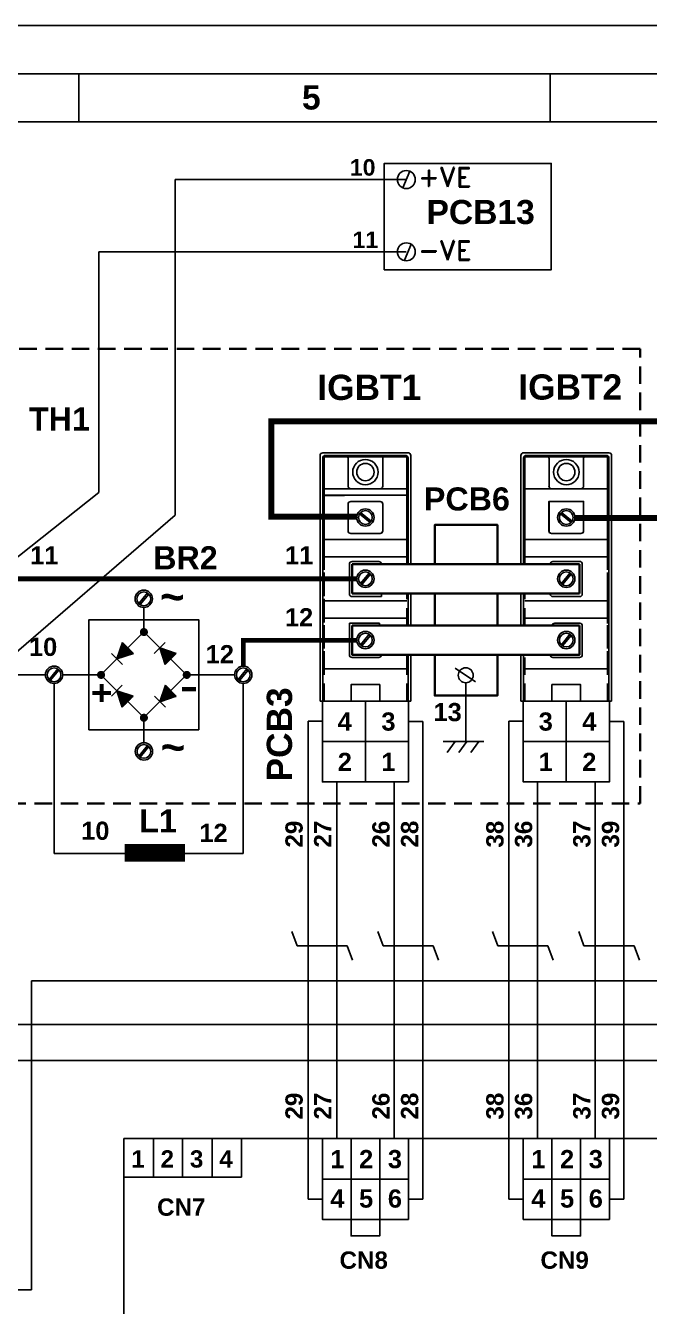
# Model space of a CAD drawing. Header units: millimetres. Extents: x 0 to 462, y 0 to 344.
# Drawn here: x 183.1 to 254.4, y 197.3 to 343.8 of the extents above; entities that cross this region are included whole.
import ezdxf
from ezdxf.enums import TextEntityAlignment as Align

# ---------------------------------------------------------------- set-up
doc = ezdxf.new("R2010")
doc.units = ezdxf.units.MM
doc.header["$LTSCALE"] = 8
doc.header["$MEASUREMENT"] = 0
doc.linetypes.add('HIDDEN', pattern=[0.375, 0.25, -0.125])
doc.layers.add('NP', color=7, linetype='Continuous')
doc.styles.add('ROMAND', font='ROMAND.SHX')
doc.styles.add('ROMANS', font='arialbd.ttf')
pattern_1 = [(360, (888.52531, 43.9943), (5e-17, 0.14784), [])]
pattern_2 = [(360, (883.62506, 48.89456), (5e-17, 0.14784), [])]
pattern_3 = [(270, (-28.92335, -422.33861), (0.14784, -7e-17), [])]
pattern_4 = [(270, (-24.0231, -417.43836), (0.14784, -7e-17), [])]

msp = doc.modelspace()

# ---------------------------------------------------------------- hatches: boundary and pattern name
h = msp.add_hatch()
h.set_pattern_fill('ANSI31', color=2, scale=1.18272, angle=135, style=0)
h.set_pattern_definition(pattern_2)
h.paths.add_polyline_path([(193.56, 271.37), (194.2, 273.25), (195.45, 271.99)])
h = msp.add_hatch()
h.set_pattern_fill('ANSI31', color=2, scale=1.18272, angle=135, style=0)
h.set_pattern_definition(pattern_2)
h.paths.add_polyline_path([(193.56, 271.37), (194.2, 273.25), (195.45, 271.99)])
h = msp.add_hatch()
h.set_pattern_fill('ANSI31', color=2, scale=1.18272, angle=45, style=0)
h.set_pattern_definition(pattern_4)
h.paths.add_polyline_path([(198.45, 272.63), (200.33, 271.99), (199.07, 270.74)])
h = msp.add_hatch()
h.set_pattern_fill('ANSI31', color=2, scale=1.18272, angle=45, style=0)
h.set_pattern_definition(pattern_4)
h.paths.add_polyline_path([(198.45, 272.63), (200.33, 271.99), (199.07, 270.74)])
h = msp.add_hatch()
h.set_pattern_fill('ANSI31', color=2, scale=1.18272, angle=135, style=0)
h.set_pattern_definition(pattern_1)
h.paths.add_polyline_path([(198.46, 266.47), (199.1, 268.35), (200.35, 267.09)])
h = msp.add_hatch()
h.set_pattern_fill('ANSI31', color=2, scale=1.18272, angle=135, style=0)
h.set_pattern_definition(pattern_1)
h.paths.add_polyline_path([(198.46, 266.47), (199.1, 268.35), (200.35, 267.09)])
h = msp.add_hatch()
h.set_pattern_fill('ANSI31', color=2, scale=1.18272, angle=45, style=0)
h.set_pattern_definition(pattern_3)
h.paths.add_polyline_path([(193.55, 267.72), (195.43, 267.09), (194.17, 265.84)])
h = msp.add_hatch()
h.set_pattern_fill('ANSI31', color=2, scale=1.18272, angle=45, style=0)
h.set_pattern_definition(pattern_3)
h.paths.add_polyline_path([(193.55, 267.72), (195.43, 267.09), (194.17, 265.84)])

# ---------------------------------------------------------------- linework, layer by layer
at = {"color": 3, "ltscale": 6}
for p, q in [((462, 343.79), (0, 343.79)), ((456.5, 338.29), (22, 338.29)), ((189.2, 332.79), (189.2, 338.29)), ((243.1, 332.79), (243.1, 338.29)), ((381.15, 332.79), (27.5, 332.79))]:
    msp.add_line(p, q, dxfattribs=at)
at = {"color": 2}
for p, q in [((226.25, 325.24), (227.05, 327.14)), ((226.46, 316.97), (227.26, 318.87)), ((217.4, 294.63), (219.69, 294.63)), ((217.4, 294.63), (219.69, 294.63)), ((226.55, 294.63), (224.26, 294.63)), ((226.55, 294.63), (224.26, 294.63)), ((240.37, 294.63), (242.66, 294.63)), ((240.37, 294.63), (242.66, 294.63)), ((249.52, 294.63), (247.23, 294.63)), ((249.52, 294.63), (247.23, 294.63)), ((217.09, 291.13), (217.09, 294.33)), ((217.09, 291.13), (217.09, 294.33)), ((219.99, 294.33), (219.99, 291.13)), ((219.99, 294.33), (219.99, 291.13)), ((223.96, 294.33), (223.96, 291.13)), ((223.96, 294.33), (223.96, 291.13)), ((226.85, 291.13), (226.85, 294.33)), ((226.85, 291.13), (226.85, 294.33)), ((240.07, 291.13), (240.07, 294.33)), ((240.07, 291.13), (240.07, 294.33)), ((242.97, 294.33), (242.97, 291.13)), ((242.97, 294.33), (242.97, 291.13)), ((246.93, 294.33), (246.93, 291.13)), ((246.93, 294.33), (246.93, 291.13)), ((249.83, 291.13), (249.83, 294.33)), ((249.83, 291.13), (249.83, 294.33)), ((217.09, 290.52), (217.09, 291.13)), ((217.09, 290.52), (217.09, 291.13)), ((226.55, 290.82), (217.09, 290.82)), ((226.55, 290.82), (217.09, 290.82)), ((217.09, 290.52), (217.09, 285.33)), ((217.09, 290.52), (217.09, 285.33)), ((219.69, 290.82), (217.4, 290.82)), ((219.69, 290.82), (217.4, 290.82)), ((224.26, 290.82), (226.55, 290.82)), ((224.26, 290.82), (226.55, 290.82)), ((226.85, 290.52), (226.85, 291.13)), ((226.85, 290.52), (226.85, 291.13)), ((226.85, 285.33), (226.85, 290.52)), ((226.85, 285.33), (226.85, 290.52)), ((240.07, 290.52), (240.07, 291.13)), ((240.07, 290.52), (240.07, 291.13)), ((249.52, 290.82), (240.07, 290.82)), ((249.52, 290.82), (240.07, 290.82)), ((240.07, 290.52), (240.07, 285.33)), ((240.07, 290.52), (240.07, 285.33)), ((242.66, 290.82), (240.37, 290.82)), ((242.66, 290.82), (240.37, 290.82)), ((247.23, 290.82), (249.52, 290.82)), ((247.23, 290.82), (249.52, 290.82)), ((249.83, 290.52), (249.83, 291.13)), ((249.83, 290.52), (249.83, 291.13)), ((249.83, 285.33), (249.83, 290.52)), ((249.83, 285.33), (249.83, 290.52)), ((221.31, 287.96), (222.51, 286.97)), ((221.31, 287.96), (222.51, 286.97)), ((221.43, 288.11), (222.63, 287.12)), ((221.43, 288.11), (222.63, 287.12)), ((244.28, 287.96), (245.49, 286.97)), ((244.28, 287.96), (245.49, 286.97)), ((244.4, 288.11), (245.61, 287.12)), ((244.4, 288.11), (245.61, 287.12)), ((217.4, 285.03), (219.62, 285.03)), ((217.4, 285.03), (219.62, 285.03)), ((224.34, 285.03), (226.55, 285.03)), ((224.34, 285.03), (226.55, 285.03)), ((240.37, 285.03), (247.39, 285.03)), ((240.37, 285.03), (247.39, 285.03)), ((247.31, 285.03), (249.52, 285.03)), ((247.31, 285.03), (249.52, 285.03)), ((217.09, 282.74), (217.09, 277.56)), ((217.09, 282.74), (217.09, 277.56)), ((226.55, 283.04), (217.4, 283.04)), ((226.55, 283.04), (217.4, 283.04)), ((226.85, 282.44), (226.85, 282.74)), ((226.85, 282.44), (226.85, 282.74)), ((243.42, 282.51), (246.47, 282.51)), ((246.78, 282.21), (246.78, 278.79)), ((222.39, 281.19), (221.4, 279.99)), ((222.39, 281.19), (221.4, 279.99)), ((222.54, 281.07), (221.55, 279.87)), ((222.54, 281.07), (221.55, 279.87)), ((245.37, 281.19), (244.38, 279.99)), ((245.37, 281.19), (244.38, 279.99)), ((245.51, 281.07), (244.52, 279.87)), ((245.51, 281.07), (244.52, 279.87)), ((197.06, 278.91), (196.06, 277.7)), ((197.06, 278.91), (196.06, 277.7)), ((197.2, 278.79), (196.21, 277.58)), ((197.2, 278.79), (196.21, 277.58)), ((223.8, 278.49), (223.8, 278.85)), ((243.12, 278.79), (243.12, 278.85)), ((246.48, 278.49), (243.42, 278.49)), ((220.14, 275.15), (220.14, 275.45)), ((220.14, 275.45), (223.59, 275.45)), ((223.59, 275.45), (223.59, 275.19)), ((222.39, 274.18), (221.4, 272.97)), ((222.39, 274.18), (221.4, 272.97)), ((222.54, 274.06), (221.55, 272.86)), ((222.54, 274.06), (221.55, 272.86)), ((245.37, 274.18), (244.38, 272.97)), ((245.37, 274.18), (244.38, 272.97)), ((245.51, 274.06), (244.52, 272.86)), ((245.51, 274.06), (244.52, 272.86)), ((193.56, 271.37), (194.2, 273.25)), ((193.56, 271.37), (194.2, 273.25)), ((195.45, 271.99), (194.2, 273.25)), ((195.45, 271.99), (194.2, 273.25)), ((197.82, 271.99), (199.07, 273.25)), ((197.82, 271.99), (199.07, 273.25)), ((199.07, 270.74), (198.45, 272.63)), ((198.45, 272.63), (200.33, 271.99)), ((199.07, 270.74), (198.45, 272.63)), ((198.45, 272.63), (200.33, 271.99)), ((194.2, 270.74), (192.94, 271.99)), ((194.2, 270.74), (192.94, 271.99)), ((195.45, 271.99), (193.56, 271.37)), ((195.45, 271.99), (193.56, 271.37)), ((199.07, 270.74), (200.33, 271.99)), ((199.07, 270.74), (200.33, 271.99)), ((186.79, 270.22), (185.8, 269.01)), ((186.79, 270.22), (185.8, 269.01)), ((186.93, 270.1), (185.94, 268.89)), ((186.93, 270.1), (185.94, 268.89)), ((208.43, 270.22), (207.44, 269.01)), ((208.43, 270.22), (207.44, 269.01)), ((208.57, 270.1), (207.58, 268.89)), ((208.57, 270.1), (207.58, 268.89)), ((234.58, 268.73), (232.24, 270.31)), ((192.92, 267.09), (194.17, 268.35)), ((192.92, 267.09), (194.17, 268.35)), ((198.46, 266.47), (199.1, 268.35)), ((198.46, 266.47), (199.1, 268.35)), ((200.35, 267.09), (199.1, 268.35)), ((200.35, 267.09), (199.1, 268.35)), ((233.47, 261.92), (233.47, 268.65)), ((194.17, 265.84), (193.55, 267.72)), ((193.55, 267.72), (195.43, 267.09)), ((194.17, 265.84), (193.55, 267.72)), ((193.55, 267.72), (195.43, 267.09)), ((194.17, 265.84), (195.43, 267.09)), ((194.17, 265.84), (195.43, 267.09)), ((199.1, 265.84), (197.84, 267.09)), ((199.1, 265.84), (197.84, 267.09)), ((200.35, 267.09), (198.46, 266.47)), ((200.35, 267.09), (198.46, 266.47)), ((197.07, 261.46), (196.08, 260.25)), ((197.07, 261.46), (196.08, 260.25)), ((197.21, 261.34), (196.22, 260.13)), ((197.21, 261.34), (196.22, 260.13)), ((230.85, 261.92), (235.5, 261.92)), ((231.32, 260.67), (232.24, 261.92)), ((232.67, 260.67), (233.59, 261.92)), ((234.02, 260.67), (234.93, 261.92))]:
    msp.add_line(p, q, dxfattribs=at)
at = {"color": 4}
for p, q in [((186.37, 268.56), (186.37, 249.13)), ((208.01, 268.56), (208.01, 249.13)), ((215.41, 209.58), (215.41, 264.24)), ((217.05, 264.24), (215.41, 264.24)), ((228.54, 264.23), (226.9, 264.23)), ((228.54, 209.58), (228.54, 264.23)), ((238.38, 209.58), (238.39, 264.24)), ((240.02, 264.24), (238.39, 264.24)), ((251.51, 264.23), (249.87, 264.23)), ((251.51, 209.58), (251.51, 264.23)), ((218.69, 216.51), (218.69, 257.3)), ((225.26, 216.51), (225.26, 257.3)), ((241.67, 216.51), (241.67, 257.3)), ((248.23, 216.51), (248.23, 257.3)), ((208.01, 249.13), (186.37, 249.13)), ((337.02, 234.54), (183.78, 234.54)), ((183.78, 234.54), (183.78, 199.23)), ((217.05, 209.58), (215.41, 209.58)), ((228.54, 209.58), (226.9, 209.58)), ((240.02, 209.58), (238.38, 209.58)), ((251.51, 209.58), (249.87, 209.58)), ((167.52, 199.23), (183.78, 199.23))]:
    msp.add_line(p, q, dxfattribs=at)
for points, const_width in [([(275.18, 298.54), (211.2, 298.54), (211.2, 287.65), (221.03, 287.65)], 0.693), ([(245.94, 287.48), (255.9, 287.48), (255.9, 269.49), (275.18, 269.49)], 0.693), ([(220.98, 280.53), (180.02, 280.53)], 0.554), ([(220.98, 273.49), (208.01, 273.49), (208.01, 270.54)], 0.554), ([(194.43, 249.2), (201.36, 249.2)], 2)]:
    msp.add_lwpolyline(points, dxfattribs=dict(at, const_width=const_width))
at = {"color": 2}
for points in [[(216.79, 270.24), (216.79, 294.63, -0.414214), (217.09, 294.94), (226.85, 294.94, -0.414214), (227.16, 294.63), (227.16, 282.44)], [(216.79, 266.54), (216.79, 294.63, -0.414214), (217.09, 294.94), (226.85, 294.94, -0.414214), (227.16, 294.63), (227.16, 282.44)], [(227.16, 282.21), (227.16, 294.63, 0.414214), (226.85, 294.94), (217.09, 294.94, 0.414214), (216.79, 294.63), (216.79, 282.44)], [(227.16, 282.21), (227.16, 294.63, 0.414214), (226.85, 294.94), (217.09, 294.94, 0.414214), (216.79, 294.63), (216.79, 282.44)], [(217.09, 270.24), (217.09, 294.33, -0.414214), (217.4, 294.63), (226.55, 294.63, -0.414214), (226.85, 294.33), (226.85, 282.44)], [(217.09, 266.54), (217.09, 294.33, -0.414214), (217.4, 294.63), (226.55, 294.63, -0.414214), (226.85, 294.33), (226.85, 282.44)], [(226.85, 282.21), (226.85, 294.33, 0.414214), (226.55, 294.63), (217.4, 294.63, 0.414214), (217.09, 294.33), (217.09, 282.44)], [(226.85, 282.21), (226.85, 294.33, 0.414214), (226.55, 294.63), (217.4, 294.63, 0.414214), (217.09, 294.33), (217.09, 282.44)], [(239.76, 282.21), (239.76, 294.63, -0.414214), (240.07, 294.94), (249.83, 294.94, -0.414214), (250.13, 294.63), (250.13, 282.44)], [(239.76, 282.21), (239.76, 294.63, -0.414214), (240.07, 294.94), (249.83, 294.94, -0.414214), (250.13, 294.63), (250.13, 282.44)], [(250.13, 270.24), (250.13, 294.63, 0.414214), (249.83, 294.94), (240.07, 294.94, 0.414214), (239.76, 294.63), (239.76, 282.44)], [(250.13, 266.54), (250.13, 294.63, 0.414214), (249.83, 294.94), (240.07, 294.94, 0.414214), (239.76, 294.63), (239.76, 282.44)], [(240.07, 282.21), (240.07, 294.33, -0.414214), (240.37, 294.63), (249.52, 294.63, -0.414214), (249.83, 294.33), (249.83, 282.44)], [(240.07, 282.21), (240.07, 294.33, -0.414214), (240.37, 294.63), (249.52, 294.63, -0.414214), (249.83, 294.33), (249.83, 282.44)], [(249.83, 270.24), (249.83, 294.33, 0.414214), (249.52, 294.63), (240.37, 294.63, 0.414214), (240.07, 294.33), (240.07, 282.44)], [(249.83, 266.54), (249.83, 294.33, 0.414214), (249.52, 294.63), (240.37, 294.63, 0.414214), (240.07, 294.33), (240.07, 282.44)], [(217.09, 289.48), (217.09, 289.78, -0.414214), (217.4, 290.09), (226.55, 290.09, -0.414214), (226.85, 289.78), (226.85, 289.25)], [(219.57, 290.06), (217.4, 290.06, 0.414214), (217.09, 289.75), (217.09, 285.33, 0.414214), (217.4, 285.03), (226.55, 285.03, 0.414214), (226.85, 285.33), (226.85, 285.64)], [(219.57, 290.06), (217.4, 290.06, 0.414214), (217.09, 289.75), (217.09, 285.33, 0.414214), (217.4, 285.03), (226.55, 285.03, 0.414214), (226.85, 285.33), (226.85, 285.64)], [(223.83, 285.77, 0.236919), (223.96, 286.02), (223.96, 289.07, 0.414214), (223.66, 289.37), (220.29, 289.37, 0.414214), (219.99, 289.07), (219.99, 286.02, 0.414214), (220.3, 285.71), (223.65, 285.71, 0.414214), (223.96, 286.02, -0.414214)], [(219.99, 289.07), (219.99, 286.02, 0.24628), (220.12, 285.77)], [(223.83, 285.77, 0.236919), (223.96, 286.02), (223.96, 289.07)], [(246.8, 285.77, 0.236919), (246.92, 286.02), (246.92, 289.37), (242.95, 289.37), (242.95, 286.02, 0.414214), (243.26, 285.71), (246.61, 285.71, 0.414214), (246.92, 286.02, -0.414214)], [(246.81, 285.77, 0.236208), (246.93, 286.02), (246.93, 289.37), (242.97, 289.37), (242.97, 286.02, 0.247), (243.1, 285.77, 0.247)], [(246.81, 285.77, 0.236208), (246.93, 286.02), (246.93, 289.37), (242.97, 289.37), (242.97, 286.02, 0.247), (243.1, 285.77, 0.247)], [(219.57, 283.04), (217.4, 283.04, 0.414214), (217.09, 282.74), (217.09, 278.32, 0.414214), (217.4, 278.01), (226.7, 278.01)], [(219.57, 283.04), (217.4, 283.04, 0.414214), (217.09, 282.74), (217.09, 278.32, 0.414214), (217.4, 278.01), (226.7, 278.01)], [(217.09, 282.44), (217.09, 282.74, -0.414214), (217.4, 283.04), (226.55, 283.04, -0.414214), (226.85, 282.74), (226.85, 282.21)], [(217.09, 282.44), (217.09, 282.74, -0.414214), (217.4, 283.04), (226.55, 283.04, -0.414214), (226.85, 282.74), (226.85, 282.21)], [(226.85, 282.44), (226.85, 282.74, 0.414214), (226.55, 283.04), (224.39, 283.04)], [(226.85, 282.44), (226.85, 282.74, 0.414214), (226.55, 283.04), (224.39, 283.04)], [(247.39, 283.04), (240.37, 283.04, 0.414214), (240.07, 282.74), (240.07, 282.21)], [(247.39, 283.04), (240.37, 283.04, 0.414214), (240.07, 282.74), (240.07, 282.21)], [(249.83, 282.44), (249.83, 282.74, 0.414214), (249.52, 283.04), (247.36, 283.04)], [(249.83, 282.44), (249.83, 282.74, 0.414214), (249.52, 283.04), (247.36, 283.04)], [(223.5, 282.51), (220.45, 282.51, 0.414214), (220.14, 282.21), (220.14, 278.79, 0.414214), (220.44, 278.49), (223.8, 278.49)], [(220.14, 282.16), (220.14, 278.85, 0.057859), (220.15, 278.78, 0.057859)], [(220.14, 282.16), (220.14, 278.85, 0.057859), (220.15, 278.78, 0.057859)], [(220.45, 282.51), (223.5, 282.51, -0.414214), (223.8, 282.21)], [(246.47, 282.51), (243.42, 282.51, 0.414214), (243.12, 282.21)], [(240.22, 278.01), (249.52, 278.01, 0.414214), (249.83, 278.32), (249.83, 278.62)], [(247.31, 278.01), (249.52, 278.01, 0.414214), (249.83, 278.32), (249.83, 278.62)], [(226.7, 276.03), (217.4, 276.03, 0.414214), (217.09, 275.73), (217.09, 270.54, 0.414214), (217.4, 270.24), (226.55, 270.24, 0.414214), (226.85, 270.54), (226.85, 271.84)], [(226.7, 276.03), (217.4, 276.03, 0.414214), (217.09, 275.73), (217.09, 270.54, 0.414214), (217.4, 270.24), (226.55, 270.24, 0.414214), (226.85, 270.54), (226.85, 271.84)], [(217.09, 275.42), (217.09, 275.73, -0.414214), (217.4, 276.03), (226.7, 276.03)], [(217.09, 275.42), (217.09, 275.73, -0.414214), (217.4, 276.03), (226.7, 276.03)], [(247.36, 276.03), (249.52, 276.03, -0.414214), (249.83, 275.73), (249.83, 270.54, -0.414214), (249.52, 270.24), (240.37, 270.24, -0.414214), (240.07, 270.54), (240.07, 271.84)], [(240.22, 276.03), (249.52, 276.03, -0.414214), (249.83, 275.73), (249.83, 270.54, -0.414214), (249.52, 270.24), (240.37, 270.24, -0.414214), (240.07, 270.54), (240.07, 271.84)], [(243.33, 275.19), (243.33, 275.15, -0.414214), (243.63, 275.45), (246.48, 275.45, -0.414214), (246.78, 275.15), (246.78, 271.84, -0.414214), (246.47, 271.53), (243.42, 271.53)], [(249.83, 275.42), (249.83, 275.73, 0.414214), (249.52, 276.03), (247.36, 276.03)], [(249.83, 275.42), (249.83, 275.73, 0.414214), (249.52, 276.03), (247.36, 276.03)], [(220.14, 275.15), (220.14, 271.84, 0.414214), (220.45, 271.53), (223.5, 271.53)], [(220.14, 275.15), (220.14, 271.84, 0.414214), (220.45, 271.53), (223.5, 271.53)], [(226.85, 271.84), (226.85, 270.54, -0.414214), (226.55, 270.24), (217.4, 270.24, -0.414214), (217.09, 270.54), (217.09, 271.61)], [(226.85, 271.84), (226.85, 270.54, -0.414214), (226.55, 270.24), (217.4, 270.24, -0.414214), (217.09, 270.54), (217.09, 271.61)], [(223.8, 271.84), (223.8, 271.84, -0.414214), (223.5, 271.53), (220.45, 271.53)], [(240.07, 271.84), (240.07, 270.54, 0.414214), (240.37, 270.24), (249.52, 270.24, 0.414214), (249.83, 270.54), (249.83, 271.61)], [(240.07, 271.84), (240.07, 270.54, 0.414214), (240.37, 270.24), (249.52, 270.24, 0.414214), (249.83, 270.54), (249.83, 271.61)], [(243.12, 271.84), (243.12, 271.84, 0.414214), (243.42, 271.53), (246.47, 271.53)], [(243.12, 271.84), (243.12, 271.84, 0.414214), (243.42, 271.53), (246.47, 271.53)]]:
    msp.add_lwpolyline(points, format="xyb", dxfattribs=at)
at = {"color": 2, "linetype": 'HIDDEN'}
for points in [[(217.25, 270.24), (217.25, 294.48), (226.7, 294.48), (226.7, 282.44)], [(217.25, 266.54), (217.25, 294.48), (226.7, 294.48), (226.7, 282.44)], [(226.7, 282.21), (226.7, 294.48), (217.25, 294.48), (217.25, 282.44)], [(226.7, 282.21), (226.7, 294.48), (217.25, 294.48), (217.25, 282.44)], [(240.22, 282.21), (240.22, 294.48), (249.67, 294.48), (249.67, 282.44)], [(240.22, 282.21), (240.22, 294.48), (249.67, 294.48), (249.67, 282.44)], [(249.67, 270.24), (249.67, 294.48), (240.22, 294.48), (240.22, 282.44)], [(249.67, 266.54), (249.67, 294.48), (240.22, 294.48), (240.22, 282.44)], [(226.7, 275.19), (226.7, 278.85)], [(226.7, 275.19), (226.7, 278.85)], [(240.22, 275.19), (240.22, 278.85)], [(240.22, 275.19), (240.22, 278.85)], [(249.67, 278.62), (249.67, 275.42)], [(249.67, 278.62), (249.67, 275.42)], [(226.7, 271.84), (226.7, 270.24)], [(226.7, 271.84), (226.7, 270.24)], [(226.7, 270.24), (226.7, 271.84)], [(226.7, 266.54), (226.7, 271.84)], [(240.22, 266.54), (240.22, 271.84)], [(240.22, 266.54), (240.22, 271.84)], [(249.67, 271.61), (249.67, 270.24)], [(249.67, 271.61), (249.67, 270.24)]]:
    msp.add_lwpolyline(points, dxfattribs=at)
at = {"color": 2}
for points in [[(223.66, 289.37), (220.29, 289.37)], [(226.85, 278.85), (226.85, 275.19)], [(226.85, 278.85), (226.85, 275.19)], [(226.85, 275.19), (226.85, 278.85)], [(226.85, 275.19), (226.85, 278.85)], [(227.16, 275.19), (227.16, 278.85)], [(227.16, 275.19), (227.16, 278.85)], [(239.76, 275.19), (239.76, 278.85)], [(239.76, 275.19), (239.76, 278.85)], [(240.07, 278.85), (240.07, 275.19)], [(240.07, 278.85), (240.07, 275.19)], [(240.07, 275.19), (240.07, 278.85)], [(240.07, 275.19), (240.07, 278.85)], [(249.83, 278.62), (249.83, 275.42)], [(249.83, 278.62), (249.83, 275.42)], [(250.13, 278.62), (250.13, 275.42)], [(250.13, 278.62), (250.13, 275.42)], [(226.85, 271.84), (226.85, 270.24)], [(226.85, 271.84), (226.85, 270.24)], [(226.85, 270.24), (226.85, 271.84)], [(226.85, 266.54), (226.85, 271.84)], [(227.16, 271.84), (227.16, 270.24)], [(227.16, 271.84), (227.16, 270.24)], [(227.16, 270.24), (227.16, 271.84)], [(227.16, 266.54), (227.16, 271.84)], [(239.76, 266.54), (239.76, 271.84)], [(239.76, 266.54), (239.76, 271.84)], [(240.07, 266.54), (240.07, 271.84)], [(240.07, 266.54), (240.07, 271.84)], [(249.83, 271.61), (249.83, 270.24)], [(249.83, 271.61), (249.83, 270.24)], [(250.13, 271.61), (250.13, 270.24)], [(250.13, 271.61), (250.13, 270.24)]]:
    msp.add_lwpolyline(points, dxfattribs=at)
for centre, radius in [((226.65, 326.19), 1.03), ((226.65, 317.92), 1.03), ((221.97, 292.73), 1.45), ((221.97, 292.73), 1.45), ((221.97, 292.73), 0.991), ((221.97, 292.73), 0.991), ((244.95, 292.73), 1.45), ((244.95, 292.73), 1.45), ((244.95, 292.73), 0.991), ((244.95, 292.73), 0.991), ((221.97, 287.54), 0.991), ((221.97, 287.54), 0.991), ((244.95, 287.54), 0.991), ((244.95, 287.54), 0.991), ((221.97, 280.53), 0.991), ((221.97, 280.53), 0.991), ((244.95, 280.53), 0.991), ((244.95, 280.53), 0.991), ((221.97, 280.53), 8.66634763951879e-15), ((221.97, 280.53), 8.66634763951879e-15), ((244.95, 280.53), 8.66634763951879e-15), ((244.95, 280.53), 8.66634763951879e-15), ((196.63, 278.24), 0.991), ((196.63, 278.24), 8.66634763951879e-15), ((196.63, 278.24), 8.66634763951879e-15), ((221.97, 273.52), 0.991), ((221.97, 273.52), 0.991), ((244.95, 273.52), 0.991), ((244.95, 273.52), 0.991), ((221.97, 273.52), 8.66634763951879e-15), ((221.97, 273.52), 8.66634763951879e-15), ((244.95, 273.52), 8.66634763951879e-15), ((244.95, 273.52), 8.66634763951879e-15), ((186.37, 269.55), 0.991), ((186.37, 269.55), 8.66634763951879e-15), ((186.37, 269.55), 8.66634763951879e-15), ((208.01, 269.55), 0.991), ((208.01, 269.55), 8.66634763951879e-15), ((208.01, 269.55), 8.66634763951879e-15), ((233.45, 269.5), 0.852), ((196.65, 260.79), 0.991), ((196.65, 260.79), 8.66634763951879e-15), ((196.65, 260.79), 8.66634763951879e-15)]:
    msp.add_circle(centre, radius, dxfattribs=at)
at = {"color": 2, "linetype": 'Continuous', "ltscale": 6}
for centre in [(221.97, 287.54), (221.97, 287.54), (244.95, 287.54), (244.95, 287.54), (221.97, 280.53), (221.97, 280.53), (244.95, 280.53), (244.95, 280.53), (196.63, 278.24), (196.63, 278.24), (221.97, 273.52), (221.97, 273.52), (244.95, 273.52), (244.95, 273.52), (186.37, 269.55), (186.37, 269.55), (208.01, 269.55), (208.01, 269.55), (196.65, 260.79), (196.65, 260.79)]:
    msp.add_circle(centre, 0.786, dxfattribs=at)
at = {"color": 2}
for centre, radius, start, end in [((217.4, 294.33), 0.305, 90, 180), ((217.4, 294.33), 0.305, 90, 180), ((219.69, 294.33), 0.305, 0, 90), ((219.69, 294.33), 0.305, 0, 90), ((224.26, 294.33), 0.305, 90, 180), ((224.26, 294.33), 0.305, 90, 180), ((226.55, 294.33), 0.305, 0, 90), ((226.55, 294.33), 0.305, 0, 90), ((240.37, 294.33), 0.305, 90, 180), ((240.37, 294.33), 0.305, 90, 180), ((242.66, 294.33), 0.305, 0, 90), ((242.66, 294.33), 0.305, 0, 90), ((247.23, 294.33), 0.305, 90, 180), ((247.23, 294.33), 0.305, 90, 180), ((249.52, 294.33), 0.305, 0, 90), ((249.52, 294.33), 0.305, 0, 90), ((217.4, 290.52), 0.305, 90, 180), ((217.4, 290.52), 0.305, 90, 180), ((220.3, 291.13), 0.305, 180, 270), ((220.3, 291.13), 0.305, 180, 270), ((223.65, 291.13), 0.305, 270, 0), ((223.65, 291.13), 0.305, 270, 0), ((226.55, 290.52), 0.305, 0, 90), ((226.55, 290.52), 0.305, 0, 90), ((226.55, 290.52), 0.305, 0, 90), ((226.55, 290.52), 0.305, 0, 90), ((240.37, 290.52), 0.305, 90, 180), ((240.37, 290.52), 0.305, 90, 180), ((243.27, 291.13), 0.305, 180, 270), ((243.27, 291.13), 0.305, 180, 270), ((246.62, 291.13), 0.305, 270, 0), ((246.62, 291.13), 0.305, 270, 0), ((249.52, 290.52), 0.305, 0, 90), ((249.52, 290.52), 0.305, 0, 90), ((249.52, 290.52), 0.305, 0, 90), ((249.52, 290.52), 0.305, 0, 90), ((217.4, 285.33), 0.305, 180, 270), ((217.4, 285.33), 0.305, 180, 270), ((226.55, 285.33), 0.305, 270, 0), ((226.55, 285.33), 0.305, 270, 0), ((240.37, 285.33), 0.305, 180, 270), ((240.37, 285.33), 0.305, 180, 270), ((249.52, 285.33), 0.305, 270, 0), ((249.52, 285.33), 0.305, 270, 0), ((217.4, 282.74), 0.305, 90, 180), ((217.4, 282.74), 0.305, 90, 180), ((226.55, 282.74), 0.305, 360, 90), ((226.55, 282.74), 0.305, 360, 90), ((246.47, 282.21), 0.305, 0, 90), ((243.42, 278.79), 0.3, 180, 270), ((246.48, 278.79), 0.3, 270, 0)]:
    msp.add_arc(centre, radius, start, end, dxfattribs=at)
at = {"layer": 'NP', "color": 7}
for p, q in [((200.23, 287.82), (200.23, 326.19)), ((200.23, 326.19), (226.65, 326.19)), ((191.5, 290.39), (191.5, 317.92)), ((226.65, 317.92), (191.5, 317.92)), ((179.03, 280.52), (191.5, 290.39)), ((200.23, 287.82), (179.05, 269.54))]:
    msp.add_line(p, q, dxfattribs=at)
at = {"layer": 'NP', "color": 7, "lineweight": 30}
for p, q in [((220.45, 282.21), (246.47, 282.21)), ((220.45, 278.85), (220.45, 282.21)), ((246.47, 282.21), (246.47, 278.85)), ((246.47, 278.85), (220.45, 278.85))]:
    msp.add_line(p, q, dxfattribs=at)
at = {"layer": 'NP', "color": 4, "lineweight": -3}
for p, q in [((196.65, 277.25), (196.65, 274.67)), ((180.02, 269.55), (185.37, 269.55)), ((187.36, 269.55), (191.97, 269.55)), ((201.77, 269.55), (207.02, 269.55)), ((196.65, 264.4), (196.65, 261.78))]:
    msp.add_line(p, q, dxfattribs=at)
at = {"layer": 'NP', "color": 2, "lineweight": -3}
for p, q in [((196.63, 274.45), (201.53, 269.55)), ((201.53, 269.55), (196.63, 264.65))]:
    msp.add_line(p, q, dxfattribs=at)
at = {"layer": 'NP', "color": 7, "lineweight": -3}
for p, q in [((227.16, 266.54), (216.79, 266.54)), ((250.13, 266.54), (239.76, 266.54))]:
    msp.add_line(p, q, dxfattribs=at)
at = {"layer": 'NP', "color": 4}
for p, q in [((213.54, 240.21), (214.15, 238.55)), ((223.39, 240.21), (223.99, 238.55)), ((236.52, 240.21), (237.12, 238.55)), ((246.37, 240.21), (246.97, 238.55)), ((214.15, 238.55), (219.88, 238.55)), ((220.48, 236.9), (219.88, 238.55)), ((223.99, 238.55), (229.72, 238.55)), ((230.33, 236.9), (229.72, 238.55)), ((237.12, 238.55), (242.85, 238.55)), ((243.45, 236.9), (242.85, 238.55)), ((246.97, 238.55), (252.7, 238.55)), ((253.3, 236.9), (252.7, 238.55)), ((308.65, 229.58), (177.35, 229.58)), ((318.39, 225.44), (180.72, 225.44))]:
    msp.add_line(p, q, dxfattribs=at)
at = {"layer": 'NP', "color": 2}
for points in [[(224.13, 315.88), (243.22, 315.88), (243.22, 328.03), (224.13, 328.03)], [(217.05, 266.54), (221.97, 266.54), (221.97, 261.92), (217.05, 261.92)], [(217.05, 266.54), (221.97, 266.54), (221.97, 261.92), (217.05, 261.92)], [(217.05, 266.54), (221.97, 266.54), (221.97, 261.92), (217.05, 261.92)], [(217.05, 266.54), (221.97, 266.54), (221.97, 261.92), (217.05, 261.92)], [(221.97, 266.54), (226.9, 266.54), (226.9, 261.92), (221.97, 261.92)], [(221.97, 266.54), (226.9, 266.54), (226.9, 261.92), (221.97, 261.92)], [(221.97, 266.54), (226.9, 266.54), (226.9, 261.92), (221.97, 261.92)], [(221.97, 266.54), (226.9, 266.54), (226.9, 261.92), (221.97, 261.92)], [(240.02, 266.54), (244.95, 266.54), (244.95, 261.92), (240.02, 261.92)], [(240.02, 266.54), (244.95, 266.54), (244.95, 261.92), (240.02, 261.92)], [(240.02, 266.54), (244.95, 266.54), (244.95, 261.92), (240.02, 261.92)], [(240.02, 266.54), (244.95, 266.54), (244.95, 261.92), (240.02, 261.92)], [(244.95, 266.54), (249.87, 266.54), (249.87, 261.92), (244.95, 261.92)], [(244.95, 266.54), (249.87, 266.54), (249.87, 261.92), (244.95, 261.92)], [(244.95, 266.54), (249.87, 266.54), (249.87, 261.92), (244.95, 261.92)], [(244.95, 266.54), (249.87, 266.54), (249.87, 261.92), (244.95, 261.92)], [(217.05, 261.92), (221.97, 261.92), (221.97, 257.3), (217.05, 257.3)], [(217.05, 261.92), (221.97, 261.92), (221.97, 257.3), (217.05, 257.3)], [(217.05, 261.92), (221.97, 261.92), (221.97, 257.3), (217.05, 257.3)], [(217.05, 261.92), (221.97, 261.92), (221.97, 257.3), (217.05, 257.3)], [(221.97, 261.92), (226.9, 261.92), (226.9, 257.3), (221.97, 257.3)], [(221.97, 261.92), (226.9, 261.92), (226.9, 257.3), (221.97, 257.3)], [(221.97, 261.92), (226.9, 261.92), (226.9, 257.3), (221.97, 257.3)], [(221.97, 261.92), (226.9, 261.92), (226.9, 257.3), (221.97, 257.3)], [(240.02, 261.92), (244.95, 261.92), (244.95, 257.3), (240.02, 257.3)], [(240.02, 261.92), (244.95, 261.92), (244.95, 257.3), (240.02, 257.3)], [(240.02, 261.92), (244.95, 261.92), (244.95, 257.3), (240.02, 257.3)], [(240.02, 261.92), (244.95, 261.92), (244.95, 257.3), (240.02, 257.3)], [(244.95, 261.92), (249.87, 261.92), (249.87, 257.3), (244.95, 257.3)], [(244.95, 261.92), (249.87, 261.92), (249.87, 257.3), (244.95, 257.3)], [(244.95, 261.92), (249.87, 261.92), (249.87, 257.3), (244.95, 257.3)], [(244.95, 261.92), (249.87, 261.92), (249.87, 257.3), (244.95, 257.3)], [(217.05, 216.51), (220.33, 216.51), (220.33, 211.89), (217.05, 211.89)], [(217.05, 216.51), (220.33, 216.51), (220.33, 211.89), (217.05, 211.89)], [(217.05, 216.51), (220.33, 216.51), (220.33, 211.89), (217.05, 211.89)], [(217.05, 216.51), (220.33, 216.51), (220.33, 211.89), (217.05, 211.89)], [(220.33, 211.89), (223.61, 211.89), (223.61, 216.51), (220.33, 216.51)], [(223.61, 216.51), (226.9, 216.51), (226.9, 211.89), (223.61, 211.89)], [(223.61, 216.51), (226.9, 216.51), (226.9, 211.89), (223.61, 211.89)], [(223.61, 216.51), (226.9, 216.51), (226.9, 211.89), (223.61, 211.89)], [(223.61, 216.51), (226.9, 216.51), (226.9, 211.89), (223.61, 211.89)], [(240.02, 216.51), (243.31, 216.51), (243.31, 211.89), (240.02, 211.89)], [(240.02, 216.51), (243.31, 216.51), (243.31, 211.89), (240.02, 211.89)], [(240.02, 216.51), (243.31, 216.51), (243.31, 211.89), (240.02, 211.89)], [(240.02, 216.51), (243.31, 216.51), (243.31, 211.89), (240.02, 211.89)], [(243.31, 211.89), (246.59, 211.89), (246.59, 216.51), (243.31, 216.51)], [(246.59, 216.51), (249.87, 216.51), (249.87, 211.89), (246.59, 211.89)], [(246.59, 216.51), (249.87, 216.51), (249.87, 211.89), (246.59, 211.89)], [(246.59, 216.51), (249.87, 216.51), (249.87, 211.89), (246.59, 211.89)], [(246.59, 216.51), (249.87, 216.51), (249.87, 211.89), (246.59, 211.89)], [(217.05, 211.89), (220.33, 211.89), (220.33, 207.27), (217.05, 207.27)], [(217.05, 211.89), (220.33, 211.89), (220.33, 207.27), (217.05, 207.27)], [(217.05, 211.89), (220.33, 211.89), (220.33, 207.27), (217.05, 207.27)], [(217.05, 211.89), (220.33, 211.89), (220.33, 207.27), (217.05, 207.27)], [(220.33, 205.39), (223.61, 205.39), (223.61, 211.89), (220.33, 211.89)], [(220.33, 211.89), (223.61, 211.89), (223.61, 207.27), (220.33, 207.27)], [(220.33, 211.89), (223.61, 211.89), (223.61, 207.27), (220.33, 207.27)], [(220.33, 211.89), (223.61, 211.89), (223.61, 207.27), (220.33, 207.27)], [(223.61, 211.89), (226.9, 211.89), (226.9, 207.27), (223.61, 207.27)], [(223.61, 211.89), (226.9, 211.89), (226.9, 207.27), (223.61, 207.27)], [(223.61, 211.89), (226.9, 211.89), (226.9, 207.27), (223.61, 207.27)], [(223.61, 211.89), (226.9, 211.89), (226.9, 207.27), (223.61, 207.27)], [(240.02, 211.89), (243.31, 211.89), (243.31, 207.27), (240.02, 207.27)], [(240.02, 211.89), (243.31, 211.89), (243.31, 207.27), (240.02, 207.27)], [(240.02, 211.89), (243.31, 211.89), (243.31, 207.27), (240.02, 207.27)], [(240.02, 211.89), (243.31, 211.89), (243.31, 207.27), (240.02, 207.27)], [(243.31, 205.39), (246.59, 205.39), (246.59, 211.89), (243.31, 211.89)], [(243.31, 211.89), (246.59, 211.89), (246.59, 207.27), (243.31, 207.27)], [(243.31, 211.89), (246.59, 211.89), (246.59, 207.27), (243.31, 207.27)], [(243.31, 211.89), (246.59, 211.89), (246.59, 207.27), (243.31, 207.27)], [(246.59, 211.89), (249.87, 211.89), (249.87, 207.27), (246.59, 207.27)], [(246.59, 211.89), (249.87, 211.89), (249.87, 207.27), (246.59, 207.27)], [(246.59, 211.89), (249.87, 211.89), (249.87, 207.27), (246.59, 207.27)], [(246.59, 211.89), (249.87, 211.89), (249.87, 207.27), (246.59, 207.27)]]:
    msp.add_lwpolyline(points, close=True, dxfattribs=at)
at = {"layer": 'NP', "color": 2, "linetype": 'HIDDEN', "lineweight": 30}
msp.add_lwpolyline([(164.92, 306.82), (163.14, 306.82), (163.14, 254.82), (253.39, 254.82), (253.39, 306.82), (180.49, 306.82)], dxfattribs=at)
at = {"layer": 'NP', "color": 7, "lineweight": 30}
for points in [[(237.06, 282.21), (237.06, 286.69), (229.91, 286.69), (229.91, 282.21)], [(229.91, 278.85), (229.91, 275.19)], [(237.06, 275.19), (237.06, 278.85)], [(246.47, 275.19), (246.47, 271.84), (220.45, 271.84), (220.45, 275.19)], [(220.45, 275.19), (246.47, 275.19)], [(229.91, 271.84), (229.91, 267.17), (237.06, 267.17), (237.06, 271.84)]]:
    msp.add_lwpolyline(points, dxfattribs=at)
at = {"layer": 'NP', "color": 7, "lineweight": -3}
for points in [[(190.35, 263.27), (190.35, 275.84), (202.92, 275.84), (202.92, 263.27)], [(194.36, 172.14), (266.62, 172.14), (266.62, 216.51), (194.36, 216.51)]]:
    msp.add_lwpolyline(points, close=True, dxfattribs=at)
at = {"layer": 'NP', "color": 2, "lineweight": -3}
msp.add_lwpolyline([(196.63, 264.65), (191.73, 269.55), (196.63, 274.45)], dxfattribs=at)
at = {"layer": 'NP', "color": 2, "const_width": 0.462}
for points in [[(196.64, 274.21, 1), (196.64, 274.67, 1)], [(191.74, 269.31, 1), (191.74, 269.77, 1)], [(201.54, 269.31, 1), (201.54, 269.77, 1)], [(196.64, 264.41, 1), (196.64, 264.87, 1)]]:
    msp.add_lwpolyline(points, format="xyb", close=True, dxfattribs=at)
at = {"layer": 'NP', "color": 2, "lineweight": -3}
for points in [[(220.33, 266.54), (223.61, 266.54), (223.61, 268.43), (220.33, 268.43)], [(243.31, 266.54), (246.59, 266.54), (246.59, 268.43), (243.31, 268.43)], [(194.36, 212.11), (194.36, 216.51), (197.72, 216.51), (197.72, 212.11)], [(194.36, 212.11), (194.36, 216.51), (197.72, 216.51), (197.72, 212.11)], [(197.72, 212.11), (197.72, 216.51), (201.07, 216.51), (201.07, 212.11)], [(197.72, 212.11), (197.72, 216.51), (201.07, 216.51), (201.07, 212.11)], [(201.07, 212.11), (201.07, 216.51), (204.43, 216.51), (204.43, 212.11)], [(204.43, 212.11), (204.43, 216.51), (207.79, 216.51), (207.79, 212.11)], [(204.43, 212.11), (204.43, 216.51), (207.79, 216.51), (207.79, 212.11)], [(220.33, 207.27), (223.61, 207.27), (223.61, 205.39), (220.33, 205.39)], [(243.31, 207.27), (246.59, 207.27), (246.59, 205.39), (243.31, 205.39)]]:
    msp.add_lwpolyline(points, close=True, dxfattribs=at)

# ---------------------------------------------------------------- texts
at = {"color": 3, "ltscale": 6, "style": 'ROMANS'}
msp.add_text('5', height=2.75, dxfattribs=at).set_placement((215.79, 335.55), align=Align.MIDDLE)
at = {"color": 1}
for s, height, style, p in [('10', 1.89, 'ROMANS', (220.19, 326.63)), ('+VE', 2.218, 'ROMAND', (228.04, 325.34)), ('PCB13', 2.75, 'ROMANS', (228.96, 321.1)), ('11', 1.89, 'ROMANS', (220.5, 318.35)), ('-VE', 2.218, 'ROMAND', (228.03, 316.97)), ('IGBT1', 2.888, 'ROMANS', (216.47, 300.98)), ('IGBT2', 2.888, 'ROMANS', (239.46, 301.02)), ('TH1', 2.64, 'ROMANS', (183.5, 297.48)), ('PCB6', 2.64, 'ROMANS', (228.66, 288.34)), ('11', 2.079, 'ROMANS', (183.64, 282.18)), ('BR2', 2.64, 'ROMANS', (197.7, 281.61)), ('11', 2.079, 'ROMANS', (212.78, 282.18)), ('12', 2.079, 'ROMANS', (212.77, 275.09)), ('10', 2.079, 'ROMANS', (183.5, 271.71)), ('12', 2.079, 'ROMANS', (203.71, 270.87)), ('13', 2.079, 'ROMANS', (229.76, 264.25)), ('L1', 2.64, 'ROMANS', (196.11, 251.52)), ('10', 2.079, 'ROMANS', (189.47, 250.68)), ('12', 2.079, 'ROMANS', (202.99, 250.44)), ('CN7', 1.98, 'ROMANS', (198.15, 207.69)), ('CN8', 1.98, 'ROMANS', (219.01, 201.63)), ('CN9', 1.98, 'ROMANS', (241.99, 201.63))]:
    msp.add_text(s, height=height, dxfattribs=dict(at, style=style)).set_placement(p)
at = {"color": 2, "style": 'ROMANS'}
for s, height, rotation, p in [('~', 3.46, 180, (201.31, 280.09)), ('+', 2.89, 270, (190.4, 268.65)), ('-', 2.89, 180, (202.18, 268.99)), ('-', 2.89, 180, (202.74, 268.99)), ('~', 3.46, 180, (201.39, 262.89))]:
    msp.add_text(s, height=height, rotation=rotation, dxfattribs=at).set_placement(p)
at = {"color": 1, "style": 'ROMANS'}
for s, height, p in [('PCB3', 2.888, (213.58, 257.35)), ('29', 1.98, (214.8, 249.79)), ('27', 1.98, (218.08, 249.79)), ('26', 1.98, (224.74, 249.79)), ('28', 1.98, (228.02, 249.79)), ('38', 1.98, (237.77, 249.79)), ('36', 1.98, (241.05, 249.79)), ('37', 1.98, (247.71, 249.79)), ('39', 1.98, (250.99, 249.79)), ('29', 1.98, (214.8, 218.69)), ('27', 1.98, (218.08, 218.69)), ('26', 1.98, (224.74, 218.69)), ('28', 1.98, (228.02, 218.69)), ('38', 1.98, (237.77, 218.69)), ('36', 1.98, (241.05, 218.69)), ('37', 1.98, (247.71, 218.69)), ('39', 1.98, (250.99, 218.69))]:
    msp.add_text(s, height=height, rotation=90, dxfattribs=at).set_placement(p)
at = {"color": 2, "style": 'ROMANS'}
for s, height, p in [('4', 2.08, (218.81, 263.17)), ('3', 2.08, (223.8, 263.17)), ('3', 2.08, (241.79, 263.17)), ('4', 2.08, (246.77, 263.17)), ('2', 2.08, (218.81, 258.55)), ('1', 2.08, (223.8, 258.55)), ('1', 2.08, (241.79, 258.55)), ('2', 2.08, (246.77, 258.55)), ('1', 1.98, (195.19, 213.2)), ('2', 1.98, (198.55, 213.2)), ('3', 1.98, (201.9, 213.2)), ('4', 1.98, (205.26, 213.2)), ('1', 2.08, (217.97, 213.13)), ('2', 2.08, (221.25, 213.13)), ('3', 2.08, (224.54, 213.13)), ('1', 2.08, (240.95, 213.13)), ('2', 2.08, (244.23, 213.13)), ('3', 2.08, (247.51, 213.13)), ('4', 2.08, (217.97, 208.62)), ('5', 2.08, (221.25, 208.62)), ('6', 2.08, (224.54, 208.62)), ('4', 2.08, (240.95, 208.62)), ('5', 2.08, (244.23, 208.62)), ('6', 2.08, (247.51, 208.62))]:
    msp.add_text(s, height=height, dxfattribs=at).set_placement(p)

doc.saveas('drawing.dxf')
